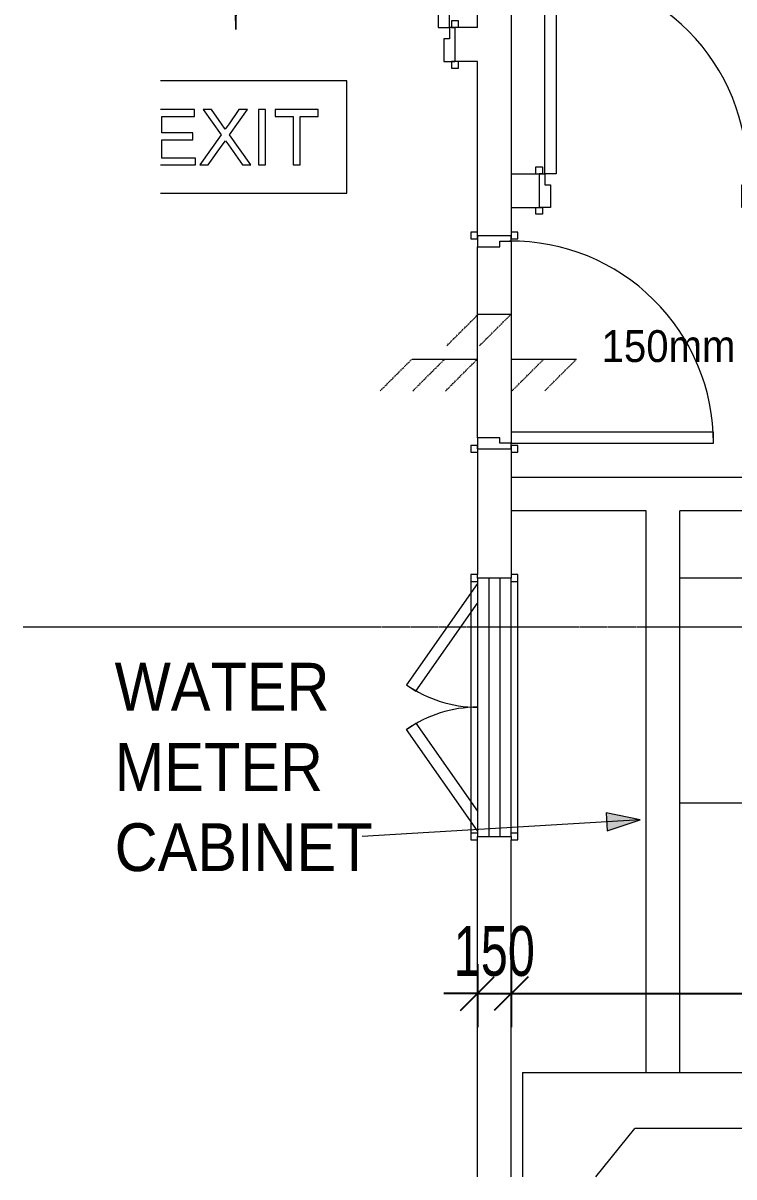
# Model space of a CAD drawing. Header units: millimetres. Extents: x 10569 to 232243, y -25347 to 80743.
# Drawn here: x 211565 to 214725, y 20992 to 26128 of the extents above; entities that cross this region are included whole.
import ezdxf

# ---------------------------------------------------------------- set-up
doc = ezdxf.new("R2010")
doc.units = ezdxf.units.MM
doc.linetypes.add('Grid Line__1_200_', pattern=[10.5, 6, -1.5, 1.5, -1.5])
doc.linetypes.add('Hidden', pattern=[7.14375, 4.7625, -2.38125])
for name, color, linetype, lineweight in [('A-ANNO-DIMS', 211, 'Continuous', 5), ('A-DETL-HDLN', 90, 'Hidden', 9), ('A-DETL-THIN', 151, 'Continuous', 9), ('A-DOOR', 31, 'Continuous', 20), ('A-DOOR-FRAM', 31, 'Continuous', 30), ('A-FLOR', 192, 'Continuous', 9), ('A-GENM', 13, 'Continuous', 20), ('A-WALL', 113, 'Continuous', 20), ('G-ANNO-TEXT', 231, 'Continuous', 5), ('S-GRID', 1, 'Continuous', 5)]:
    doc.layers.add(name, color=color, linetype=linetype, lineweight=lineweight)
doc.styles.add('Arial_7', font='arial.ttf', dxfattribs={"width": 0.7, "height": 221.29491})
doc.styles.add('Swis721 BT_14', font='swiss.ttf', dxfattribs={"width": 0.9, "height": 141.910632})
doc.styles.add('Swis721 BT_16', font='swiss.ttf', dxfattribs={"width": 0.89, "height": 212.865948})
doc.dimstyles.new('Linear_-_1_5mm_Arial_6', dxfattribs={"dimscale": 304.8, "dimtxt": 225, "dimasz": 0.492126, "dimexe": 0.492126, "dimexo": 0.0625, "dimgap": 0.246063, "dimtad": 1, "dimdec": 0, "dimzin": 0, "dimdsep": 46, "dimtxsty": 'Arial_7', "dimblk1": 'OBLIQUE', "dimblk2": 'OBLIQUE', "dimsah": 1, "dimcen": 0.09, "dimadec": 0, "dimazin": 0, "dimtfac": 1, "dimtdec": 4, "dimtix": 1, "dimtmove": 0, "dimatfit": 3, "dimfxl": 0.492126, "dimfxlon": 1, "dimtvp": 1, "dimtolj": 1, "dimtzin": 0, "dimarcsym": 2})

# ---------------------------------------------------------------- blocks, each defined once
blk = doc.blocks.new('DLN-Double Door__X03_ - _M19_1900 x 2450 _WH_-16954910-PART PLAN of TENDER DRAFT G_F')
at = {"layer": 'A-DOOR', "lineweight": 13}
for p, q in [((-900, -75), (-950, -75)), ((-950, -75), (-950, -1025)), ((-900, -1025), (-900, -75)), ((-950, -1025), (-900, -1025))]:
    blk.add_line(p, q, dxfattribs=at)
for centre, start, end in [((-950, -75), 270, 0.5), ((950, -75), 179.5, 229.4963)]:
    blk.add_arc(centre, 950, start, end, dxfattribs=at)
at = {"layer": 'A-DOOR-FRAM', "lineweight": 13}
for p, q in [((-960, 105), (-990, 105)), ((-990, 105), (-990, 75)), ((-960, 75), (-960, 105)), ((-975, 75), (-960, 75)), ((-925, 75), (-975, 75)), ((-925, -25), (-925, 75)), ((-950, -75), (-950, -25)), ((-950, -25), (-925, -25)), ((-990, -75), (-990, -105)), ((-960, -75), (-975, -75)), ((-975, -75), (-950, -75)), ((-960, -105), (-960, -75)), ((-990, -105), (-960, -105))]:
    blk.add_line(p, q, dxfattribs=at)
blk = doc.blocks.new('DLN-Single Door__X01_ - _M02a_ 900 x 2450 _WH_-16935525-PART PLAN of TENDER DRAFT G_F')
at = {"layer": 'A-DOOR', "lineweight": 13}
for p, q in [((-450, 975), (-400, 975)), ((-450, 75), (-450, 975)), ((-400, 975), (-400, 75)), ((-490, 105), (-460, 105)), ((-490, 75), (-490, 105)), ((-460, 105), (-460, 75)), ((460, 75), (460, 105)), ((460, 105), (490, 105)), ((490, 105), (490, 75)), ((-460, 75), (-475, 75)), ((-400, 75), (-450, 75)), ((475, 75), (460, 75)), ((-490, -105), (-490, -75)), ((-475, -75), (-460, -75)), ((-460, -75), (-460, -105)), ((460, -105), (460, -75)), ((460, -75), (475, -75)), ((490, -75), (490, -105)), ((-460, -105), (-490, -105)), ((490, -105), (460, -105))]:
    blk.add_line(p, q, dxfattribs=at)
blk.add_arc((-450, 75), 900, 359.5, 90, dxfattribs=at)
at = {"layer": 'A-DOOR-FRAM', "lineweight": 13}
for p, q in [((-475, 75), (-450, 75)), ((-450, 75), (-450, 25)), ((450, 75), (475, 75)), ((450, 25), (450, 75)), ((-450, 25), (-425, 25)), ((-425, 25), (-425, -75)), ((425, 25), (450, 25)), ((425, -75), (425, 25)), ((-425, -75), (-475, -75)), ((475, -75), (425, -75))]:
    blk.add_line(p, q, dxfattribs=at)
blk = doc.blocks.new('DLN-Single Door__X01_ - _M05_ 900 x 2450 _WH_-16935527-PART PLAN of TENDER DRAFT G_F')
at = {"layer": 'A-DOOR', "lineweight": 13}
for p, q in [((-460, 105), (-490, 105)), ((-490, 105), (-490, 75)), ((-460, 75), (-460, 105)), ((490, 105), (460, 105)), ((460, 105), (460, 75)), ((490, 75), (490, 105)), ((-475, 75), (-460, 75)), ((460, 75), (475, 75)), ((-490, -75), (-490, -105)), ((-460, -75), (-475, -75)), ((-460, -105), (-460, -75)), ((-400, -75), (-450, -75)), ((-450, -75), (-450, -975)), ((-400, -975), (-400, -75)), ((475, -75), (460, -75)), ((460, -75), (460, -105)), ((490, -105), (490, -75)), ((-490, -105), (-460, -105)), ((460, -105), (490, -105)), ((-450, -975), (-400, -975))]:
    blk.add_line(p, q, dxfattribs=at)
blk.add_arc((-450, -75), 900, 270, 0.5, dxfattribs=at)
at = {"layer": 'A-DOOR-FRAM', "lineweight": 13}
for p, q in [((-425, 75), (-475, 75)), ((-425, -25), (-425, 75)), ((425, 75), (425, -25)), ((475, 75), (425, 75)), ((-450, -75), (-450, -25)), ((-450, -25), (-425, -25)), ((425, -25), (450, -25)), ((450, -25), (450, -75)), ((-475, -75), (-450, -75)), ((450, -75), (475, -75))]:
    blk.add_line(p, q, dxfattribs=at)
blk = doc.blocks.new('Walls 2 - Walls 2-3045088-PART PLAN of TENDER DRAFT G_F')
at = {"layer": 'A-WALL', "lineweight": 15}
for p, q in [((79039.3, 21457.5), (79039.3, 20992.5)), ((79039.3, 21457.5), (82099.3, 21457.5)), ((82099.3, 20992.5), (82099.3, 21457.5)), ((79365.9, 20992.5), (79539.3, 21207.5)), ((81524.3, 21207.5), (79539.3, 21207.5)), ((81524.3, 21207.5), (81697.7, 20992.5))]:
    blk.add_line(p, q, dxfattribs=at)
blk = doc.blocks.new('DLN_EXIT Sign Board - DLN_EXIT Sign Board-V819-PART PLAN of TENDER DRAFT G_F')
at = {"layer": 'A-GENM', "lineweight": 15}
for p, q in [((500, 250), (-329.2, 250)), ((500, -250), (500, 250)), ((-176.9, 121.2), (-329.2, 121.2)), ((-176.9, 90.4), (-176.9, 121.2)), ((-101.6, 121.2), (-138.5, 121.2)), ((-138.5, 121.2), (-59, 9.1)), ((-56.8, 58.1), (-101.6, 121.2)), ((20.3, 121.2), (-24, 58.5)), ((-21.8, 8.8), (57.7, 121.2)), ((57.7, 121.2), (20.3, 121.2)), ((138.5, 121.2), (107.7, 121.2)), ((107.7, 121.2), (107.7, -125)), ((138.5, -125), (138.5, 121.2)), ((373.1, 121.2), (180.8, 121.2)), ((180.8, 121.2), (180.8, 90.4)), ((373.1, 90.4), (373.1, 121.2)), ((-323.1, 17.3), (-323.1, 90.4)), ((-323.1, 90.4), (-176.9, 90.4)), ((-41.7, 33.5), (-56.8, 58.1)), ((-24, 58.5), (-41.7, 33.5)), ((180.8, 90.4), (261.5, 90.4)), ((261.5, 90.4), (261.5, -125)), ((292.3, -125), (292.3, 90.4)), ((292.3, 90.4), (373.1, 90.4)), ((-184.6, 17.3), (-323.1, 17.3)), ((-184.6, -13.5), (-184.6, 17.3)), ((-59, 9.1), (-153.8, -125)), ((73.1, -125), (-21.8, 8.8)), ((-323.1, -94.2), (-323.1, -13.5)), ((-323.1, -13.5), (-184.6, -13.5)), ((-116.4, -125), (-54.7, -37.6)), ((-54.7, -37.6), (-40.2, -17.3)), ((-40.2, -17.3), (-27, -35.8)), ((-27, -35.8), (36.2, -125)), ((-173.1, -94.2), (-323.1, -94.2)), ((-173.1, -125), (-173.1, -94.2)), ((-329.2, -125), (-173.1, -125)), ((-153.8, -125), (-116.4, -125)), ((36.2, -125), (73.1, -125)), ((107.7, -125), (138.5, -125)), ((261.5, -125), (292.3, -125)), ((-329.2, -250), (500, -250))]:
    blk.add_line(p, q, dxfattribs=at)
blk = doc.blocks.new('DLN-Double Door-AP - _AP09_ 1100 x 2100 _WH_-14591878-PART PLAN of TENDER DRAFT G_F')
at = {"layer": 'A-DOOR', "lineweight": 13}
for p, q in [((575, 75), (-575, 75)), ((-575, 75), (-575, 25)), ((575, 25), (575, 75)), ((-575, 25), (-575, -25)), ((-575, 25), (575, 25)), ((575, -25), (575, 25)), ((-575, -25), (-575, -75)), ((-575, -25), (575, -25)), ((575, -75), (575, -25)), ((-575, -75), (575, -75)), ((-550, -75), (-99.5, -390.5)), ((-70.8, -349.5), (-462.8, -75)), ((70.8, -349.5), (462.8, -75)), ((550, -75), (99.5, -390.5)), ((-99.5, -390.5), (-70.8, -349.5)), ((99.5, -390.5), (70.8, -349.5))]:
    blk.add_line(p, q, dxfattribs=at)
for centre, start, end in [((-550, -75), 325, 359.9969), ((550, -75), 180.0031, 215)]:
    blk.add_arc(centre, 550, start, end, dxfattribs=at)
at = {"layer": 'A-DOOR-FRAM', "lineweight": 13}
for p, q in [((-560, 105), (-590, 105)), ((-590, 105), (-590, 75)), ((-560, 75), (-560, 105)), ((560, 105), (-560, 105)), ((560, 105), (560, 75)), ((590, 105), (560, 105)), ((590, 75), (590, 105)), ((-590, 75), (-575, 75)), ((575, 75), (590, 75)), ((-575, -75), (-590, -75)), ((-590, -75), (-590, -105)), ((-560, -105), (-560, -75)), ((560, -75), (560, -105)), ((590, -75), (575, -75)), ((590, -105), (590, -75)), ((-590, -105), (-560, -105)), ((-560, -105), (560, -105)), ((560, -105), (590, -105))]:
    blk.add_line(p, q, dxfattribs=at)
blk = doc.blocks.new('_Oblique')
at = {"color": 0, "linetype": 'ByBlock', "lineweight": -2}
blk.add_line((-0.5, -0.5), (0.5, 0.5), dxfattribs=at)
blk = doc.blocks.new('DIMBLOCK277-PART PLAN of TENDER DRAFT G_F')
at = {"layer": 'A-ANNO-DIMS', "color": 0, "lineweight": -2, "transparency": 16777216}
for p, q in [((213585, 21939.5), (213585, 21658.5)), ((213735, 21939.5), (213735, 21658.5)), ((213585, 21808.5), (213435, 21808.5)), ((213585, 21808.5), (213735, 21808.5)), ((213735, 21808.5), (213885, 21808.5))]:
    blk.add_line(p, q, dxfattribs=at)
at = {"layer": 'Defpoints', "color": 0, "transparency": 16777216}
for p in [(213585, 21958.5), (213735, 21958.5), (213735, 21808.5)]:
    blk.add_point(p, dxfattribs=at)
at = {"layer": 'A-ANNO-DIMS', "color": 0, "lineweight": -2, "transparency": 16777216, "xscale": 150, "yscale": 150, "zscale": 150}
blk.add_blockref('_Oblique', (213585, 21808.5), dxfattribs=at)
at = {"layer": 'A-ANNO-DIMS', "color": 0, "lineweight": -2, "transparency": 16777216, "xscale": 150, "yscale": 150, "zscale": 150, "rotation": 180}
blk.add_blockref('_Oblique', (213735, 21808.5), dxfattribs=at)
at = {"layer": 'A-ANNO-DIMS', "color": 0, "transparency": 16777216, "insert": (213660, 21996.5), "char_height": 221.29, "width": 423.692, "attachment_point": 5, "style": 'Arial_7'}
blk.add_mtext('\\A1;150', dxfattribs=at)
blk = doc.blocks.new('DIMBLOCK278-PART PLAN of TENDER DRAFT G_F')
at = {"layer": 'A-ANNO-DIMS', "color": 0, "lineweight": -2, "transparency": 16777216}
for p, q in [((213735, 21939.5), (213735, 21658.5)), ((226285, 21939.5), (226285, 21658.5)), ((213735, 21808.5), (226285, 21808.5))]:
    blk.add_line(p, q, dxfattribs=at)
at = {"layer": 'Defpoints', "color": 0, "transparency": 16777216}
for p in [(213735, 21958.5), (226285, 21958.5), (226285, 21808.5)]:
    blk.add_point(p, dxfattribs=at)
at = {"layer": 'A-ANNO-DIMS', "color": 0, "lineweight": -2, "transparency": 16777216, "xscale": 150, "yscale": 150, "zscale": 150, "rotation": 180}
blk.add_blockref('_Oblique', (213735, 21808.5), dxfattribs=at)
at = {"layer": 'A-ANNO-DIMS', "color": 0, "lineweight": -2, "transparency": 16777216, "xscale": 150, "yscale": 150, "zscale": 150}
blk.add_blockref('_Oblique', (226285, 21808.5), dxfattribs=at)
at = {"layer": 'A-ANNO-DIMS', "color": 0, "transparency": 16777216, "insert": (220010, 21996.5), "char_height": 221.29, "width": 706.154, "attachment_point": 5, "style": 'Arial_7'}
blk.add_mtext('\\A1;12550', dxfattribs=at)

msp = doc.modelspace()

# ---------------------------------------------------------------- hatches: boundary and pattern name
at = {"layer": 'G-ANNO-TEXT'}
msp.add_hatch(color=60, dxfattribs=at).paths.add_polyline_path([(214309.06237, 22582.1302), (214156.9049, 22613.171), (214161.76974, 22532.93359)], flags=0)

# ---------------------------------------------------------------- linework, layer by layer
at = {"layer": 'A-DETL-HDLN', "lineweight": 5}
for p, q in [((213448.16854, 24691.06413), (213589.5899, 24832.48548)), ((213593.61093, 24691.06413), (213735.03229, 24832.48548)), ((213152.72616, 24491.06413), (213294.14751, 24632.48548)), ((213298.16854, 24491.06413), (213439.5899, 24632.48548)), ((213443.61093, 24491.06413), (213585.03229, 24632.48548)), ((213739.05332, 24491.06413), (213880.47467, 24632.48548)), ((213884.49571, 24491.06413), (214025.91706, 24632.48548))]:
    msp.add_line(p, q, dxfattribs=at)
at = {"layer": 'A-DETL-THIN', "lineweight": 5}
for p, q in [((213585.03229, 24832.48548), (213735.03229, 24832.48548)), ((213294.14751, 24632.48548), (213585.03229, 24632.48548)), ((213735.03229, 24632.48548), (214025.91706, 24632.48548))]:
    msp.add_line(p, q, dxfattribs=at)
at = {"layer": 'A-FLOR', "lineweight": 13}
for p, q in [((215485.03229, 23657.48547), (214485.03229, 23657.48547)), ((214485.03229, 22657.48547), (215485.03229, 22657.48547))]:
    msp.add_line(p, q, dxfattribs=at)
at = {"layer": 'A-WALL', "lineweight": 15}
for p, q in [((213585.03229, 26107.48546), (213585.03229, 31607.48546)), ((213735.03229, 31457.48546), (213735.03229, 25182.48547)), ((213585.03229, 26107.48546), (213485.03229, 26107.48546)), ((213485.03229, 26107.48546), (213485.03229, 25957.48546)), ((213585.03229, 25957.48546), (213485.03229, 25957.48546)), ((213585.03229, 25182.48547), (213585.03229, 25957.48546)), ((213735.03229, 25457.48547), (213860.03229, 25457.48547)), ((213860.03229, 25457.48547), (213860.03229, 25307.48547)), ((213735.03229, 25307.48547), (213860.03229, 25307.48547)), ((213585.03229, 25182.48547), (213735.03229, 25182.48547)), ((213585.03229, 24282.48547), (213585.03229, 25132.48547)), ((213735.03229, 25157.48547), (213735.03229, 24257.48547)), ((213585.03229, 24232.48547), (213585.03229, 23672.98547)), ((213585.03229, 24232.48547), (213735.03229, 24232.48547)), ((213735.03229, 24232.48547), (213735.03229, 23672.98547)), ((213735.03229, 24107.48547), (214935.03229, 24107.48547)), ((214335.03229, 23957.48547), (213735.03229, 23957.48547)), ((214335.03229, 21457.48547), (214335.03229, 23957.48547)), ((215085.03229, 23957.48547), (214485.03229, 23957.48547)), ((214485.03229, 21457.48547), (214485.03229, 23957.48547)), ((213585.03229, 20992.46551), (213585.03229, 22492.98547)), ((213735.03229, 20992.46551), (213735.03229, 22492.98547)), ((214335.03229, 21457.48547), (214485.03229, 21457.48547))]:
    msp.add_line(p, q, dxfattribs=at)
at = {"layer": 'G-ANNO-TEXT', "color": 60}
for p, q in [((214309.06237, 22582.1302), (214156.9049, 22613.171)), ((214156.9049, 22613.171), (214161.76974, 22532.93359)), ((214309.06237, 22582.1302), (213072.06049, 22507.1302)), ((214161.76974, 22532.93359), (214309.06237, 22582.1302))]:
    msp.add_line(p, q, dxfattribs=at)
at = {"layer": 'S-GRID', "linetype": 'Grid Line__1_200_'}
msp.add_line((211564.58338, 23440.81879), (215314.58338, 23440.81879), dxfattribs=at)

# ---------------------------------------------------------------- block references
at = {"layer": 'A-DOOR', "lineweight": 13}
for name, p, rotation in [('DLN-Double Door__X03_ - _M19_1900 x 2450 _WH_-16954910-PART PLAN of TENDER DRAFT G_F', (212510.03229, 26032.48546), 180), ('DLN-Single Door__X01_ - _M05_ 900 x 2450 _WH_-16935527-PART PLAN of TENDER DRAFT G_F', (213660.03229, 24707.48547), 90), ('DLN-Double Door-AP - _AP09_ 1100 x 2100 _WH_-14591878-PART PLAN of TENDER DRAFT G_F', (213660.03229, 23082.98547), 270)]:
    msp.add_blockref(name, p, dxfattribs=dict(at, rotation=rotation))
msp.add_blockref('DLN-Single Door__X01_ - _M02a_ 900 x 2450 _WH_-16935525-PART PLAN of TENDER DRAFT G_F', (214335.03229, 25382.48547), dxfattribs=at)
at = {"layer": 'A-GENM', "lineweight": 15}
msp.add_blockref('DLN_EXIT Sign Board - DLN_EXIT Sign Board-V819-PART PLAN of TENDER DRAFT G_F', (212504.34946, 25621.42167), dxfattribs=at)
at = {"layer": 'A-WALL', "lineweight": 15}
msp.add_blockref('Walls 2 - Walls 2-3045088-PART PLAN of TENDER DRAFT G_F', (134745.73932, 0), dxfattribs=at)

# ---------------------------------------------------------------- texts
at = {"layer": 'G-ANNO-TEXT', "color": 7, "attachment_point": 1, "line_spacing_factor": 1.00667}
for s, insert, char_height, width, style in [('150mm', (214137.24233, 24761.0969), 141.910632, 718.2, 'Swis721 BT_14'), ('WATER\\PMETER\\PCABINET', (211971.81049, 23280.71043), 212.865948, 1320.3, 'Swis721 BT_16')]:
    msp.add_mtext(s, dxfattribs=dict(at, insert=insert, char_height=char_height, width=width, style=style))

# ---------------------------------------------------------------- dimensions: what is measured, and where the dimension line sits
at = {"layer": 'A-ANNO-DIMS'}
for base, p1, p2, override, picture, middle in [((213735.03229, 21808.50502), (213585.03229, 21958.50502), (213735.03229, 21958.50502), {"dimpost": '<>', "dimfxl": 150}, 'DIMBLOCK277-PART PLAN of TENDER DRAFT G_F', (213660.03229, 21996.49222)), ((226285.03229, 21808.50502), (213735.03229, 21958.50502), (226285.03229, 21958.50502), {"dimpost": '<>', "dimfxl": 12550}, 'DIMBLOCK278-PART PLAN of TENDER DRAFT G_F', (220010.03229, 21996.49222))]:
    dim = msp.add_linear_dim(base=base, p1=p1, p2=p2, dimstyle='Linear_-_1_5mm_Arial_6', override=override, dxfattribs=at)
    dim.commit()
    dim.dimension.update_dxf_attribs({"geometry": picture, "text_midpoint": middle})

doc.saveas('drawing.dxf')
